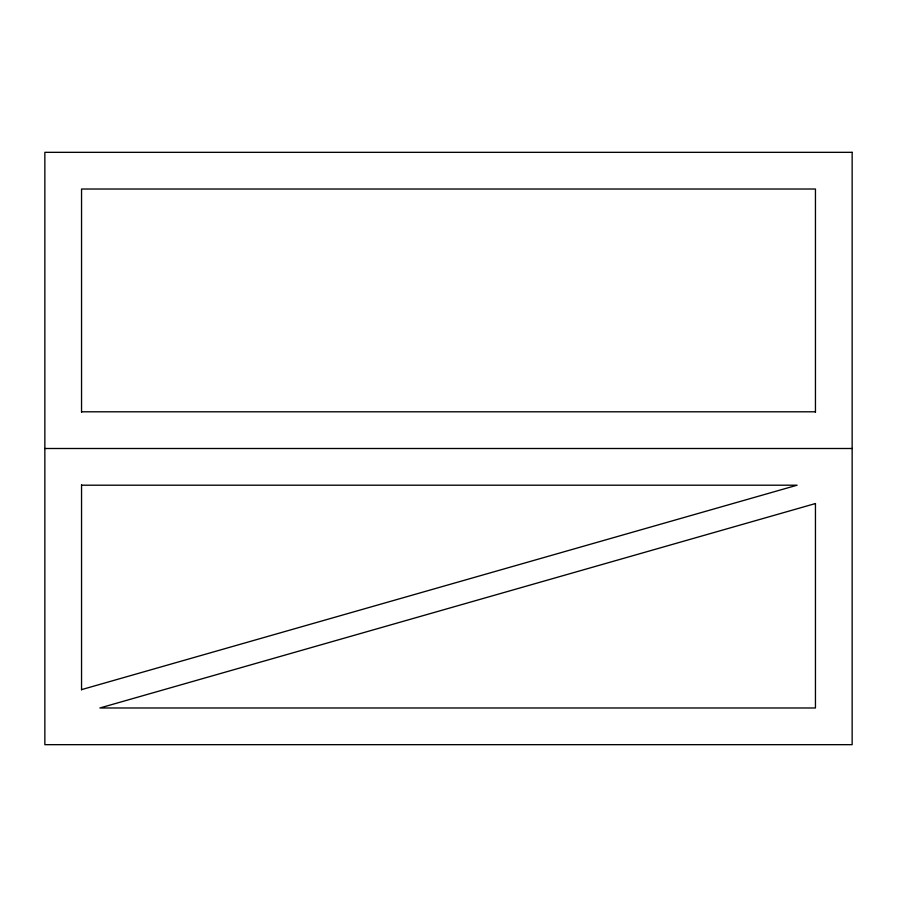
<?xml version="1.0" encoding="UTF-8"?>
<svg xmlns="http://www.w3.org/2000/svg" width="897" height="897" viewBox="0 0 897 897"><rect width="100%" height="100%" fill="white"/><g stroke="black" fill="none" stroke-linecap="round" stroke-linejoin="round"><path stroke-width="1.35" d="M81.549 689.625L797.108 485.199L81.549 485.199M81.549 411.801L815.451 411.801M44.85 448.5L852.15 448.5M815.451 412.228L815.451 189.02L81.549 189.02L81.549 412.228M81.549 484.772L81.549 689.838M815.451 503.542L99.892 707.98L815.451 707.98L815.451 503.542M852.15 152.333L44.85 152.333L44.85 744.667L852.15 744.667L852.15 152.333"/></g></svg>
